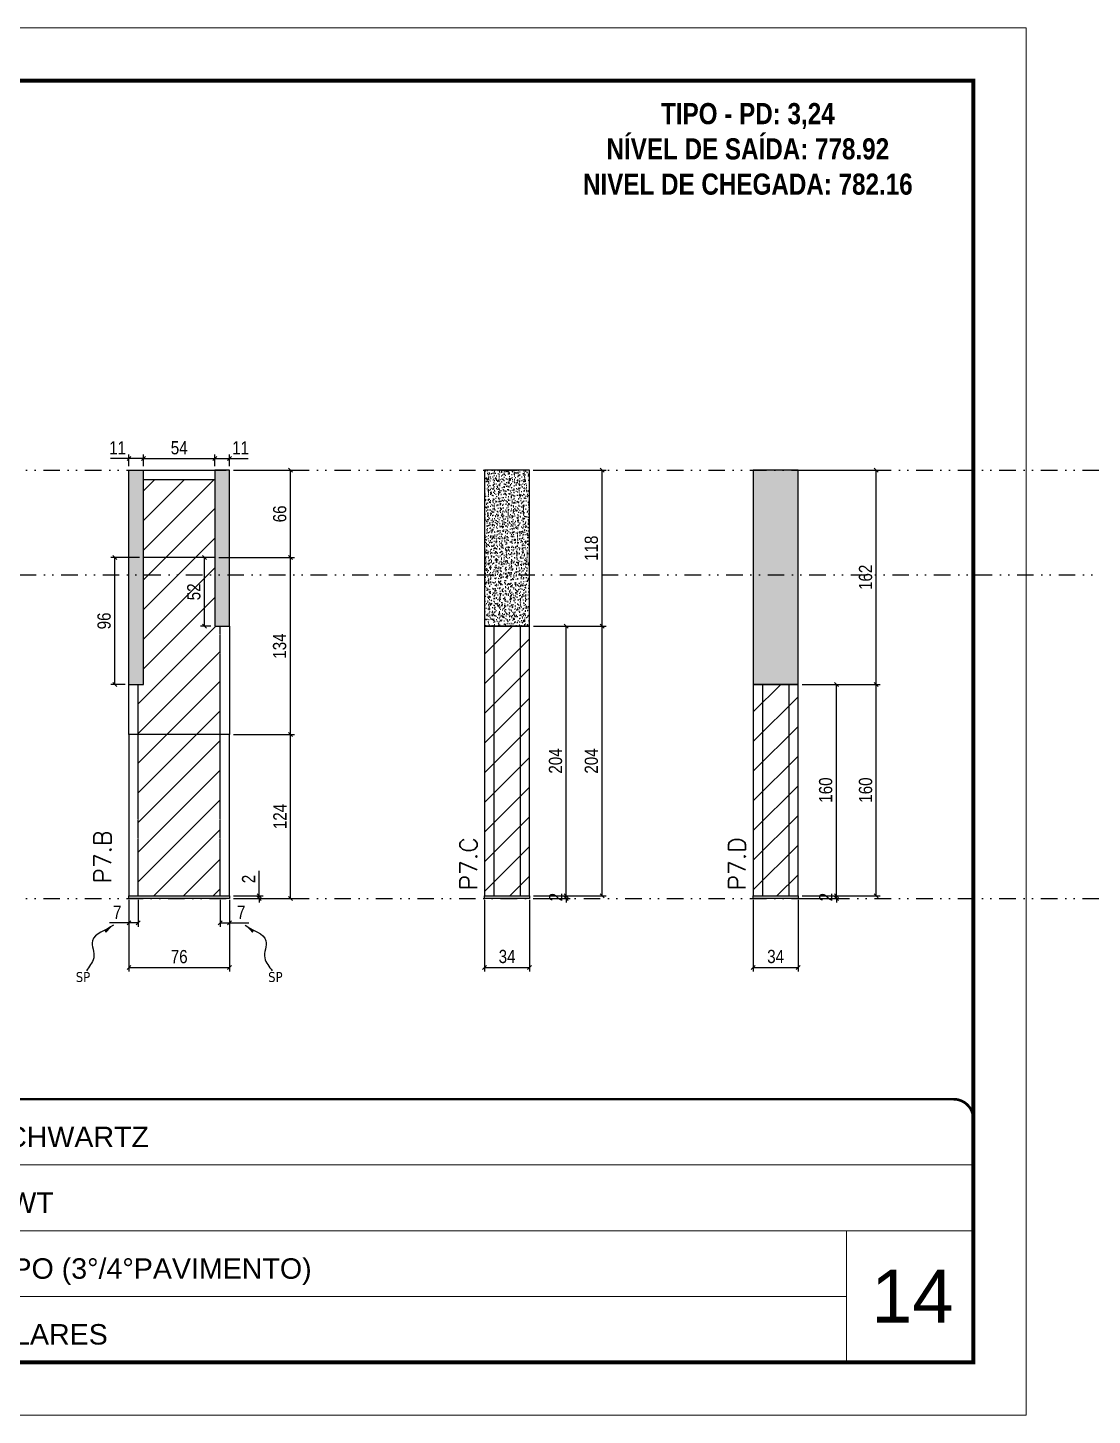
# Model space of a CAD drawing. Extents: x 13770 to 23315, y 867 to 16997.
# Drawn here: x 16714 to 17519, y 12353 to 13403 of the extents above; entities that cross this region are included whole.
import ezdxf

# ---------------------------------------------------------------- set-up
doc = ezdxf.new("R2010")
doc.units = 0
for name, pattern in [('CONTINUO', [0]), ('DASHED', [0.75, 0.5, -0.25]), ('DIVIDE2', [0.625, 0.25, -0.125, 0, -0.125, 0, -0.125]), ('HIDDEN', [0.375, 0.25, -0.125])]:
    doc.linetypes.add(name, pattern=pattern)
for name, color, linetype, lineweight in [('CARIMBO', 255, 'Continuous', 9), ('Folhas', 255, 'Continuous', 9), ('Hachura', 251, 'Continuous', 9), ('SARRAFO DE PRESSAO', 251, 'DASHED', 9), ('Texto Seção', 7, 'Continuous', 15)]:
    doc.layers.add(name, color=color, linetype=linetype, lineweight=lineweight)
for name, color, linetype in [('COTA', 241, 'Continuous'), ('NOMENCLATURA', 7, 'Continuous'), ('Nível', 160, 'Continuous'), ('Painéis', 200, 'Continuous'), ('SARR_2.2x7', 40, 'Continuous'), ('Sarrafo de Pressão', 42, 'HIDDEN'), ('texto', 7, 'Continuous')]:
    doc.layers.add(name, color=color, linetype=linetype)
doc.styles.add('ARIAL', font='arial.ttf')
doc.styles.add('COTA TECNICA', font='techl___.ttf', dxfattribs={"height": 10})
doc.styles.add('COTA TECNICA-50', font='techl___.ttf', dxfattribs={"height": 10})
doc.styles.add('REGUA-120', font='ROMANS.shx', dxfattribs={"height": 15})
doc.styles.add('ROMANC', font='techb___.ttf', dxfattribs={"height": 2.5})
doc.styles.get("Standard").update_dxf_attribs({"font": 'arial.ttf'})
doc.styles.add('Tecnologia', font='')
doc.styles.get('Tecnologia').set_extended_font_data('Forgotten Futurist')
doc.dimstyles.new('COTA PAINEL-50', dxfattribs={"dimtxt": 10, "dimasz": 3, "dimexe": 3, "dimexo": 3, "dimgap": 3, "dimtad": 1, "dimdec": 1, "dimzin": 12, "dimdsep": 46, "dimtxsty": 'COTA TECNICA-50', "dimblk1": 'OBLIQUE', "dimblk2": 'OBLIQUE', "dimsah": 1, "dimcen": 0.9, "dimclrd": 4, "dimclre": 4, "dimclrt": 240, "dimadec": 1, "dimazin": 3, "dimtfac": 1, "dimtdec": 1, "dimtmove": 0, "dimatfit": 3, "dimfxl": 1, "dimtolj": 1, "dimtzin": 12, "dimarcsym": 0})
doc.dimstyles.new('PAINEL', dxfattribs={"dimtxt": 10, "dimasz": 3, "dimexe": 3, "dimexo": 3, "dimgap": 3, "dimtad": 1, "dimdec": 1, "dimzin": 12, "dimdsep": 46, "dimtxsty": 'COTA TECNICA', "dimblk1": 'OBLIQUE', "dimblk2": 'OBLIQUE', "dimsah": 1, "dimcen": 0.9, "dimclrd": 4, "dimclre": 4, "dimclrt": 240, "dimadec": 1, "dimazin": 3, "dimtfac": 1, "dimtdec": 1, "dimtmove": 0, "dimatfit": 3, "dimfxl": 1, "dimtolj": 1, "dimtzin": 12, "dimarcsym": 0})
doc.dimstyles.get("Standard").update_dxf_attribs({"dimtxt": 0.18, "dimasz": 0.18, "dimexe": 0.18, "dimexo": 0.0625, "dimgap": 0.09, "dimtad": 0, "dimtih": 1, "dimtoh": 1, "dimdec": 4, "dimzin": 0, "dimdsep": 46, "dimtxsty": 'Standard', "dimcen": 0.09, "dimadec": 0, "dimazin": 0, "dimtfac": 1, "dimtdec": 4, "dimtofl": 0, "dimtmove": 0, "dimatfit": 3, "dimfxl": 1, "dimtolj": 1, "dimtzin": 0, "dimarcsym": 0})

# ---------------------------------------------------------------- blocks, each defined once
blk = doc.blocks.new('9999999999')
at = {"color": 30, "linetype": 'CONTINUO'}
for p, q in [((98564.6, 34230.2), (98564.6, 34429.4)), ((98564.6, 34379.6), (99584, 34379.6)), ((98564.6, 34329.8), (99488, 34329.8)), ((99584, 34329.8), (99488, 34329.8)), ((99488, 34329.8), (99488, 34230.2)), ((98564.6, 34280), (99488, 34280))]:
    blk.add_line(p, q, dxfattribs=at)
at = {"color": 30, "linetype": 'CONTINUO', "const_width": 2}
blk.add_lwpolyline([(99584, 34230.2), (99584, 34414.4, 0.414214), (99569, 34429.4), (98229, 34429.4, 0.414214), (98214, 34414.4), (98214, 34245.2, 0.414214), (98229, 34230.2), (99584, 34230.2)], format="xyb", dxfattribs=at)
at = {"layer": 'Folhas'}
blk.add_lwpolyline([(98139, 34190.2), (99624, 34190.2), (99624, 35240.2), (98139, 35240.2)], close=True, dxfattribs=at)
at = {"layer": 'Folhas', "color": 30, "const_width": 3}
blk.add_lwpolyline([(98214, 34230.2), (99584, 34230.2), (99584, 35200.2), (98214, 35200.2)], close=True, dxfattribs=at)
at = {"color": 7, "linetype": 'Continuous', "ltscale": 5, "style": 'ARIAL'}
for s, height, p in [('SCHWARTZ', 15.48, (98837.7, 34393.1)), ('GWT', 15.48, (98837.7, 34343.3)), ('TIPO (3°/4°PAVIMENTO)', 15.483, (98837.7, 34293.5)), ('NOVA SISTEMAS CONSTRUTIVOS', 11.059, (98263.2, 34267.2)), ('PILARES', 15.48, (98837.7, 34243.7))]:
    blk.add_text(s, height=height, dxfattribs=at).set_placement(p)
at = {"layer": 'Folhas', "color": 7, "style": 'Tecnologia', "width": 1.5}
for s, p in [('CLIENTE:', (98573.7, 34397.2)), ('OBRA:', (98573.7, 34347.3)), ('PAVIMENTO:', (98573.7, 34297.5)), ('PROJETO:', (98573.7, 34247.7))]:
    blk.add_text(s, height=14, dxfattribs=at).set_placement(p)
blk = doc.blocks.new('_Oblique')
at = {"color": 0, "linetype": 'ByBlock', "lineweight": -2}
blk.add_line((-0.5, -0.5), (0.5, 0.5), dxfattribs=at)
blk = doc.blocks.new('*D220')
at = {"layer": 'COTA', "color": 4, "lineweight": -2, "transparency": 16777216}
for p, q in [((16790.6, 12742.9), (16790.6, 12688.7)), ((16866.6, 12742.9), (16866.6, 12688.7)), ((16790.6, 12691.7), (16866.6, 12691.7))]:
    blk.add_line(p, q, dxfattribs=at)
at = {"layer": 'Defpoints', "color": 0, "transparency": 16777216}
for p in [(16790.6, 12745.9), (16866.6, 12745.9), (16866.6, 12691.7)]:
    blk.add_point(p, dxfattribs=at)
at = {"layer": 'COTA', "color": 4, "lineweight": -2, "transparency": 16777216, "xscale": 3, "yscale": 3, "zscale": 3, "rotation": 180}
blk.add_blockref('_Oblique', (16790.6, 12691.7), dxfattribs=at)
at = {"layer": 'COTA', "color": 4, "lineweight": -2, "transparency": 16777216, "xscale": 3, "yscale": 3, "zscale": 3}
blk.add_blockref('_Oblique', (16866.6, 12691.7), dxfattribs=at)
at = {"layer": 'COTA', "color": 240, "transparency": 16777216, "insert": (16828.6, 12699.8), "char_height": 10, "attachment_point": 5, "style": 'COTA TECNICA'}
blk.add_mtext('\\A1;76', dxfattribs=at)
blk = doc.blocks.new('*D221')
at = {"layer": 'COTA', "color": 4, "lineweight": -2, "transparency": 16777216}
for p, q in [((16869.6, 12867.9), (16915.8, 12867.9)), ((16912.8, 12743.9), (16912.8, 12867.9)), ((16869.6, 12743.9), (16915.8, 12743.9))]:
    blk.add_line(p, q, dxfattribs=at)
at = {"layer": 'Defpoints', "color": 0, "transparency": 16777216}
for p in [(16866.6, 12867.9), (16912.8, 12867.9), (16866.6, 12743.9)]:
    blk.add_point(p, dxfattribs=at)
at = {"layer": 'COTA', "color": 4, "lineweight": -2, "transparency": 16777216, "xscale": 3, "yscale": 3, "zscale": 3}
for p, rotation in [((16912.8, 12867.9), 90), ((16912.8, 12743.9), 270)]:
    blk.add_blockref('_Oblique', p, dxfattribs=dict(at, rotation=rotation))
at = {"layer": 'COTA', "color": 240, "transparency": 16777216, "insert": (16904.8, 12805.9), "char_height": 10, "attachment_point": 5, "rotation": 90, "style": 'COTA TECNICA-50'}
blk.add_mtext('\\A1;124', dxfattribs=at)
blk = doc.blocks.new('*D222')
at = {"layer": 'COTA', "color": 4, "lineweight": -2, "transparency": 16777216}
for p, q in [((16889.1, 12745.9), (16889.1, 12764.7)), ((16869.6, 12745.9), (16892.1, 12745.9)), ((16869.6, 12743.9), (16892.1, 12743.9)), ((16889.1, 12743.9), (16889.1, 12745.9)), ((16889.1, 12743.9), (16889.1, 12740.9))]:
    blk.add_line(p, q, dxfattribs=at)
at = {"layer": 'Defpoints', "color": 0, "transparency": 16777216}
for p in [(16866.6, 12745.9), (16866.6, 12743.9), (16889.1, 12743.9)]:
    blk.add_point(p, dxfattribs=at)
at = {"layer": 'COTA', "color": 4, "lineweight": -2, "transparency": 16777216, "xscale": 3, "yscale": 3, "zscale": 3}
for p, rotation in [((16889.1, 12745.9), 270), ((16889.1, 12743.9), 90)]:
    blk.add_blockref('_Oblique', p, dxfattribs=dict(at, rotation=rotation))
at = {"layer": 'COTA', "color": 240, "transparency": 16777216, "insert": (16881.1, 12758.6), "char_height": 10, "attachment_point": 5, "rotation": 90, "style": 'COTA TECNICA-50'}
blk.add_mtext('\\A1;2', dxfattribs=at)
blk = doc.blocks.new('*D218')
at = {"layer": 'COTA', "color": 4, "lineweight": -2, "transparency": 16777216}
for p, q in [((16790.6, 12740.9), (16790.6, 12722.4)), ((16797.6, 12742.9), (16797.6, 12722.4)), ((16790.6, 12725.4), (16775.9, 12725.4)), ((16797.6, 12725.4), (16790.6, 12725.4))]:
    blk.add_line(p, q, dxfattribs=at)
at = {"layer": 'Defpoints', "color": 0, "transparency": 16777216}
for p in [(16790.6, 12743.9), (16797.6, 12745.9), (16790.6, 12725.4)]:
    blk.add_point(p, dxfattribs=at)
at = {"layer": 'COTA', "color": 4, "lineweight": -2, "transparency": 16777216, "xscale": 3, "yscale": 3, "zscale": 3, "rotation": 180}
blk.add_blockref('_Oblique', (16790.6, 12725.4), dxfattribs=at)
at = {"layer": 'COTA', "color": 4, "lineweight": -2, "transparency": 16777216, "xscale": 3, "yscale": 3, "zscale": 3}
blk.add_blockref('_Oblique', (16797.6, 12725.4), dxfattribs=at)
at = {"layer": 'COTA', "color": 240, "transparency": 16777216, "insert": (16781.7, 12733.4), "char_height": 10, "attachment_point": 5, "style": 'COTA TECNICA-50'}
blk.add_mtext('\\A1;7', dxfattribs=at)
blk = doc.blocks.new('*D219')
at = {"layer": 'COTA', "color": 4, "lineweight": -2, "transparency": 16777216}
for p, q in [((16859.6, 12742.9), (16859.6, 12722.4)), ((16866.6, 12740.9), (16866.6, 12722.4)), ((16859.6, 12725.4), (16866.6, 12725.4)), ((16866.6, 12725.4), (16881.3, 12725.4))]:
    blk.add_line(p, q, dxfattribs=at)
at = {"layer": 'Defpoints', "color": 0, "transparency": 16777216}
for p in [(16859.6, 12745.9), (16866.6, 12743.9), (16866.6, 12725.4)]:
    blk.add_point(p, dxfattribs=at)
at = {"layer": 'COTA', "color": 4, "lineweight": -2, "transparency": 16777216, "xscale": 3, "yscale": 3, "zscale": 3, "rotation": 180}
blk.add_blockref('_Oblique', (16859.6, 12725.4), dxfattribs=at)
at = {"layer": 'COTA', "color": 4, "lineweight": -2, "transparency": 16777216, "xscale": 3, "yscale": 3, "zscale": 3}
blk.add_blockref('_Oblique', (16866.6, 12725.4), dxfattribs=at)
at = {"layer": 'COTA', "color": 240, "transparency": 16777216, "insert": (16875.5, 12733.4), "char_height": 10, "attachment_point": 5, "style": 'COTA TECNICA-50'}
blk.add_mtext('\\A1;7', dxfattribs=at)
blk = doc.blocks.new('*D223')
at = {"layer": 'COTA', "color": 4, "lineweight": -2, "transparency": 16777216}
for p, q in [((16858.6, 13001.9), (16915.8, 13001.9)), ((16912.8, 12867.9), (16912.8, 13001.9)), ((16869.6, 12867.9), (16915.8, 12867.9))]:
    blk.add_line(p, q, dxfattribs=at)
at = {"layer": 'Defpoints', "color": 0, "transparency": 16777216}
for p in [(16855.6, 13001.9), (16912.8, 13001.9), (16866.6, 12867.9)]:
    blk.add_point(p, dxfattribs=at)
at = {"layer": 'COTA', "color": 4, "lineweight": -2, "transparency": 16777216, "xscale": 3, "yscale": 3, "zscale": 3}
for p, rotation in [((16912.8, 13001.9), 90), ((16912.8, 12867.9), 270)]:
    blk.add_blockref('_Oblique', p, dxfattribs=dict(at, rotation=rotation))
at = {"layer": 'COTA', "color": 240, "transparency": 16777216, "insert": (16904.6, 12934.9), "char_height": 10, "attachment_point": 5, "rotation": 90, "style": 'COTA TECNICA'}
blk.add_mtext('\\A1;134', dxfattribs=at)
blk = doc.blocks.new('*D224')
at = {"layer": 'COTA', "color": 4, "lineweight": -2, "transparency": 16777216}
for p, q in [((16869.6, 13067.9), (16915.8, 13067.9)), ((16912.8, 13001.9), (16912.8, 13067.9)), ((16858.6, 13001.9), (16915.8, 13001.9))]:
    blk.add_line(p, q, dxfattribs=at)
at = {"layer": 'Defpoints', "color": 0, "transparency": 16777216}
for p in [(16866.6, 13067.9), (16912.8, 13067.9), (16855.6, 13001.9)]:
    blk.add_point(p, dxfattribs=at)
at = {"layer": 'COTA', "color": 4, "lineweight": -2, "transparency": 16777216, "xscale": 3, "yscale": 3, "zscale": 3}
for p, rotation in [((16912.8, 13067.9), 90), ((16912.8, 13001.9), 270)]:
    blk.add_blockref('_Oblique', p, dxfattribs=dict(at, rotation=rotation))
at = {"layer": 'COTA', "color": 240, "transparency": 16777216, "insert": (16904.7, 13034.9), "char_height": 10, "attachment_point": 5, "rotation": 90, "style": 'COTA TECNICA'}
blk.add_mtext('\\A1;66', dxfattribs=at)
blk = doc.blocks.new('*D225')
at = {"layer": 'COTA', "color": 4, "lineweight": -2, "transparency": 16777216}
for p, q in [((16790.6, 13076.8), (16776.5, 13076.8)), ((16790.6, 13070.9), (16790.6, 13079.8)), ((16801.6, 13076.8), (16790.6, 13076.8)), ((16801.6, 13070.9), (16801.6, 13079.8))]:
    blk.add_line(p, q, dxfattribs=at)
at = {"layer": 'Defpoints', "color": 0, "transparency": 16777216}
for p in [(16790.6, 13076.8), (16790.6, 13067.9), (16801.6, 13067.9)]:
    blk.add_point(p, dxfattribs=at)
at = {"layer": 'COTA', "color": 4, "lineweight": -2, "transparency": 16777216, "xscale": 3, "yscale": 3, "zscale": 3, "rotation": 180}
blk.add_blockref('_Oblique', (16790.6, 13076.8), dxfattribs=at)
at = {"layer": 'COTA', "color": 4, "lineweight": -2, "transparency": 16777216, "xscale": 3, "yscale": 3, "zscale": 3}
blk.add_blockref('_Oblique', (16801.6, 13076.8), dxfattribs=at)
at = {"layer": 'COTA', "color": 240, "transparency": 16777216, "insert": (16782, 13084.9), "char_height": 10, "attachment_point": 5, "style": 'COTA TECNICA'}
blk.add_mtext('\\A1;11', dxfattribs=at)
blk = doc.blocks.new('*D226')
at = {"layer": 'COTA', "color": 4, "lineweight": -2, "transparency": 16777216}
for p, q in [((16801.6, 13070.9), (16801.6, 13079.8)), ((16801.6, 13076.8), (16855.6, 13076.8)), ((16855.6, 13070.9), (16855.6, 13079.8))]:
    blk.add_line(p, q, dxfattribs=at)
at = {"layer": 'Defpoints', "color": 0, "transparency": 16777216}
for p in [(16855.6, 13076.8), (16801.6, 13067.9), (16855.6, 13067.9)]:
    blk.add_point(p, dxfattribs=at)
at = {"layer": 'COTA', "color": 4, "lineweight": -2, "transparency": 16777216, "xscale": 3, "yscale": 3, "zscale": 3, "rotation": 180}
blk.add_blockref('_Oblique', (16801.6, 13076.8), dxfattribs=at)
at = {"layer": 'COTA', "color": 4, "lineweight": -2, "transparency": 16777216, "xscale": 3, "yscale": 3, "zscale": 3}
blk.add_blockref('_Oblique', (16855.6, 13076.8), dxfattribs=at)
at = {"layer": 'COTA', "color": 240, "transparency": 16777216, "insert": (16828.6, 13084.9), "char_height": 10, "attachment_point": 5, "style": 'COTA TECNICA'}
blk.add_mtext('\\A1;54', dxfattribs=at)
blk = doc.blocks.new('*D227')
at = {"layer": 'COTA', "color": 4, "lineweight": -2, "transparency": 16777216}
for p, q in [((16855.6, 13070.9), (16855.6, 13079.8)), ((16855.6, 13076.8), (16866.6, 13076.8)), ((16866.6, 13070.9), (16866.6, 13079.8)), ((16866.6, 13076.8), (16880.7, 13076.8))]:
    blk.add_line(p, q, dxfattribs=at)
at = {"layer": 'Defpoints', "color": 0, "transparency": 16777216}
for p in [(16866.6, 13076.8), (16855.6, 13067.9), (16866.6, 13067.9)]:
    blk.add_point(p, dxfattribs=at)
at = {"layer": 'COTA', "color": 4, "lineweight": -2, "transparency": 16777216, "xscale": 3, "yscale": 3, "zscale": 3, "rotation": 180}
blk.add_blockref('_Oblique', (16855.6, 13076.8), dxfattribs=at)
at = {"layer": 'COTA', "color": 4, "lineweight": -2, "transparency": 16777216, "xscale": 3, "yscale": 3, "zscale": 3}
blk.add_blockref('_Oblique', (16866.6, 13076.8), dxfattribs=at)
at = {"layer": 'COTA', "color": 240, "transparency": 16777216, "insert": (16875.1, 13084.9), "char_height": 10, "attachment_point": 5, "style": 'COTA TECNICA'}
blk.add_mtext('\\A1;11', dxfattribs=at)
blk = doc.blocks.new('*D228')
at = {"layer": 'COTA', "color": 4, "lineweight": -2, "transparency": 16777216}
for p, q in [((16798.6, 13001.9), (16776.9, 13001.9)), ((16779.9, 12905.9), (16779.9, 13001.9)), ((16787.6, 12905.9), (16776.9, 12905.9))]:
    blk.add_line(p, q, dxfattribs=at)
at = {"layer": 'Defpoints', "color": 0, "transparency": 16777216}
for p in [(16779.9, 13001.9), (16801.6, 13001.9), (16790.6, 12905.9)]:
    blk.add_point(p, dxfattribs=at)
at = {"layer": 'COTA', "color": 4, "lineweight": -2, "transparency": 16777216, "xscale": 3, "yscale": 3, "zscale": 3}
for p, rotation in [((16779.9, 13001.9), 90), ((16779.9, 12905.9), 270)]:
    blk.add_blockref('_Oblique', p, dxfattribs=dict(at, rotation=rotation))
at = {"layer": 'COTA', "color": 240, "transparency": 16777216, "insert": (16771.8, 12953.9), "char_height": 10, "attachment_point": 5, "rotation": 90, "style": 'COTA TECNICA'}
blk.add_mtext('\\A1;96', dxfattribs=at)
blk = doc.blocks.new('*D229')
at = {"layer": 'COTA', "color": 4, "lineweight": -2, "transparency": 16777216}
for p, q in [((17059.7, 12742.9), (17059.7, 12688.7)), ((17093.7, 12742.9), (17093.7, 12688.7)), ((17059.7, 12691.7), (17093.7, 12691.7))]:
    blk.add_line(p, q, dxfattribs=at)
at = {"layer": 'Defpoints', "color": 0, "transparency": 16777216}
for p in [(17059.7, 12745.9), (17093.7, 12745.9), (17093.7, 12691.7)]:
    blk.add_point(p, dxfattribs=at)
at = {"layer": 'COTA', "color": 4, "lineweight": -2, "transparency": 16777216, "xscale": 3, "yscale": 3, "zscale": 3, "rotation": 180}
blk.add_blockref('_Oblique', (17059.7, 12691.7), dxfattribs=at)
at = {"layer": 'COTA', "color": 4, "lineweight": -2, "transparency": 16777216, "xscale": 3, "yscale": 3, "zscale": 3}
blk.add_blockref('_Oblique', (17093.7, 12691.7), dxfattribs=at)
at = {"layer": 'COTA', "color": 240, "transparency": 16777216, "insert": (17076.7, 12699.9), "char_height": 10, "attachment_point": 5, "style": 'COTA TECNICA'}
blk.add_mtext('\\A1;34', dxfattribs=at)
blk = doc.blocks.new('*D230')
at = {"layer": 'COTA', "color": 4, "lineweight": -2, "transparency": 16777216}
for p, q in [((17096.7, 12949.9), (17151.6, 12949.9)), ((17148.6, 12745.9), (17148.6, 12949.9)), ((17096.7, 12745.9), (17151.6, 12745.9))]:
    blk.add_line(p, q, dxfattribs=at)
at = {"layer": 'Defpoints', "color": 0, "transparency": 16777216}
for p in [(17093.7, 12949.9), (17148.6, 12949.9), (17093.7, 12745.9)]:
    blk.add_point(p, dxfattribs=at)
at = {"layer": 'COTA', "color": 4, "lineweight": -2, "transparency": 16777216, "xscale": 3, "yscale": 3, "zscale": 3}
for p, rotation in [((17148.6, 12949.9), 90), ((17148.6, 12745.9), 270)]:
    blk.add_blockref('_Oblique', p, dxfattribs=dict(at, rotation=rotation))
at = {"layer": 'COTA', "color": 240, "transparency": 16777216, "insert": (17140.5, 12847.9), "char_height": 10, "attachment_point": 5, "rotation": 90, "style": 'COTA TECNICA'}
blk.add_mtext('\\A1;204', dxfattribs=at)
blk = doc.blocks.new('*D231')
at = {"layer": 'COTA', "color": 4, "lineweight": -2, "transparency": 16777216}
for p, q in [((17121.5, 12745.9), (17121.5, 12748.9)), ((17096.7, 12745.9), (17124.5, 12745.9)), ((17096.7, 12743.9), (17124.5, 12743.9)), ((17121.5, 12743.9), (17121.5, 12745.9)), ((17121.5, 12743.9), (17121.5, 12740.9))]:
    blk.add_line(p, q, dxfattribs=at)
at = {"layer": 'Defpoints', "color": 0, "transparency": 16777216}
for p in [(17093.7, 12745.9), (17093.7, 12743.9), (17121.5, 12745.9)]:
    blk.add_point(p, dxfattribs=at)
at = {"layer": 'COTA', "color": 4, "lineweight": -2, "transparency": 16777216, "xscale": 3, "yscale": 3, "zscale": 3}
for p, rotation in [((17121.5, 12745.9), 270), ((17121.5, 12743.9), 90)]:
    blk.add_blockref('_Oblique', p, dxfattribs=dict(at, rotation=rotation))
at = {"layer": 'COTA', "color": 240, "transparency": 16777216, "insert": (17113.5, 12744.9), "char_height": 10, "attachment_point": 5, "rotation": 90, "style": 'COTA TECNICA-50'}
blk.add_mtext('\\A1;2', dxfattribs=at)
blk = doc.blocks.new('*D232')
at = {"layer": 'COTA', "color": 4, "lineweight": -2, "transparency": 16777216}
for p, q in [((17096.7, 13067.9), (17151.6, 13067.9)), ((17148.6, 12949.9), (17148.6, 13067.9)), ((17096.7, 12949.9), (17151.6, 12949.9))]:
    blk.add_line(p, q, dxfattribs=at)
at = {"layer": 'Defpoints', "color": 0, "transparency": 16777216}
for p in [(17093.7, 13067.9), (17148.6, 13067.9), (17093.7, 12949.9)]:
    blk.add_point(p, dxfattribs=at)
at = {"layer": 'COTA', "color": 4, "lineweight": -2, "transparency": 16777216, "xscale": 3, "yscale": 3, "zscale": 3}
for p, rotation in [((17148.6, 13067.9), 90), ((17148.6, 12949.9), 270)]:
    blk.add_blockref('_Oblique', p, dxfattribs=dict(at, rotation=rotation))
at = {"layer": 'COTA', "color": 240, "transparency": 16777216, "insert": (17140.5, 13008.9), "char_height": 10, "attachment_point": 5, "rotation": 90, "style": 'COTA TECNICA'}
blk.add_mtext('\\A1;118', dxfattribs=at)
blk = doc.blocks.new('*D233')
at = {"layer": 'COTA', "color": 4, "lineweight": -2, "transparency": 16777216}
for p, q in [((17096.7, 12949.9), (17124.5, 12949.9)), ((17121.5, 12745.9), (17121.5, 12949.9)), ((17096.7, 12745.9), (17124.5, 12745.9))]:
    blk.add_line(p, q, dxfattribs=at)
at = {"layer": 'Defpoints', "color": 0, "transparency": 16777216}
for p in [(17093.7, 12949.9), (17121.5, 12949.9), (17093.7, 12745.9)]:
    blk.add_point(p, dxfattribs=at)
at = {"layer": 'COTA', "color": 4, "lineweight": -2, "transparency": 16777216, "xscale": 3, "yscale": 3, "zscale": 3}
for p, rotation in [((17121.5, 12949.9), 90), ((17121.5, 12745.9), 270)]:
    blk.add_blockref('_Oblique', p, dxfattribs=dict(at, rotation=rotation))
at = {"layer": 'COTA', "color": 240, "transparency": 16777216, "insert": (17113.4, 12847.9), "char_height": 10, "attachment_point": 5, "rotation": 90, "style": 'COTA TECNICA'}
blk.add_mtext('\\A1;204', dxfattribs=at)
blk = doc.blocks.new('*D234')
at = {"layer": 'COTA', "color": 4, "lineweight": -2, "transparency": 16777216}
for p, q in [((17262.9, 12742.9), (17262.9, 12688.7)), ((17296.9, 12742.9), (17296.9, 12688.7)), ((17262.9, 12691.7), (17296.9, 12691.7))]:
    blk.add_line(p, q, dxfattribs=at)
at = {"layer": 'Defpoints', "color": 0, "transparency": 16777216}
for p in [(17262.9, 12745.9), (17296.9, 12745.9), (17296.9, 12691.7)]:
    blk.add_point(p, dxfattribs=at)
at = {"layer": 'COTA', "color": 4, "lineweight": -2, "transparency": 16777216, "xscale": 3, "yscale": 3, "zscale": 3, "rotation": 180}
blk.add_blockref('_Oblique', (17262.9, 12691.7), dxfattribs=at)
at = {"layer": 'COTA', "color": 4, "lineweight": -2, "transparency": 16777216, "xscale": 3, "yscale": 3, "zscale": 3}
blk.add_blockref('_Oblique', (17296.9, 12691.7), dxfattribs=at)
at = {"layer": 'COTA', "color": 240, "transparency": 16777216, "insert": (17279.9, 12699.9), "char_height": 10, "attachment_point": 5, "style": 'COTA TECNICA'}
blk.add_mtext('\\A1;34', dxfattribs=at)
blk = doc.blocks.new('*D235')
at = {"layer": 'COTA', "color": 4, "lineweight": -2, "transparency": 16777216}
for p, q in [((17299.9, 12905.9), (17359.1, 12905.9)), ((17356.1, 12745.9), (17356.1, 12905.9)), ((17299.9, 12745.9), (17359.1, 12745.9))]:
    blk.add_line(p, q, dxfattribs=at)
at = {"layer": 'Defpoints', "color": 0, "transparency": 16777216}
for p in [(17296.9, 12905.9), (17356.1, 12905.9), (17296.9, 12745.9)]:
    blk.add_point(p, dxfattribs=at)
at = {"layer": 'COTA', "color": 4, "lineweight": -2, "transparency": 16777216, "xscale": 3, "yscale": 3, "zscale": 3}
for p, rotation in [((17356.1, 12905.9), 90), ((17356.1, 12745.9), 270)]:
    blk.add_blockref('_Oblique', p, dxfattribs=dict(at, rotation=rotation))
at = {"layer": 'COTA', "color": 240, "transparency": 16777216, "insert": (17348, 12825.9), "char_height": 10, "attachment_point": 5, "rotation": 90, "style": 'COTA TECNICA'}
blk.add_mtext('\\A1;160', dxfattribs=at)
blk = doc.blocks.new('*D236')
at = {"layer": 'COTA', "color": 4, "lineweight": -2, "transparency": 16777216}
for p, q in [((17325.9, 12745.9), (17325.9, 12748.9)), ((17299.9, 12745.9), (17328.9, 12745.9)), ((17299.9, 12743.9), (17328.9, 12743.9)), ((17325.9, 12743.9), (17325.9, 12745.9)), ((17325.9, 12743.9), (17325.9, 12740.9))]:
    blk.add_line(p, q, dxfattribs=at)
at = {"layer": 'Defpoints', "color": 0, "transparency": 16777216}
for p in [(17296.9, 12745.9), (17296.9, 12743.9), (17325.9, 12745.9)]:
    blk.add_point(p, dxfattribs=at)
at = {"layer": 'COTA', "color": 4, "lineweight": -2, "transparency": 16777216, "xscale": 3, "yscale": 3, "zscale": 3}
for p, rotation in [((17325.9, 12745.9), 270), ((17325.9, 12743.9), 90)]:
    blk.add_blockref('_Oblique', p, dxfattribs=dict(at, rotation=rotation))
at = {"layer": 'COTA', "color": 240, "transparency": 16777216, "insert": (17317.9, 12744.9), "char_height": 10, "attachment_point": 5, "rotation": 90, "style": 'COTA TECNICA-50'}
blk.add_mtext('\\A1;2', dxfattribs=at)
blk = doc.blocks.new('*D237')
at = {"layer": 'COTA', "color": 4, "lineweight": -2, "transparency": 16777216}
for p, q in [((17299.9, 13067.9), (17359.1, 13067.9)), ((17356.1, 12905.9), (17356.1, 13067.9)), ((17299.9, 12905.9), (17359.1, 12905.9))]:
    blk.add_line(p, q, dxfattribs=at)
at = {"layer": 'Defpoints', "color": 0, "transparency": 16777216}
for p in [(17296.9, 13067.9), (17356.1, 13067.9), (17296.9, 12905.9)]:
    blk.add_point(p, dxfattribs=at)
at = {"layer": 'COTA', "color": 4, "lineweight": -2, "transparency": 16777216, "xscale": 3, "yscale": 3, "zscale": 3}
for p, rotation in [((17356.1, 13067.9), 90), ((17356.1, 12905.9), 270)]:
    blk.add_blockref('_Oblique', p, dxfattribs=dict(at, rotation=rotation))
at = {"layer": 'COTA', "color": 240, "transparency": 16777216, "insert": (17348, 12986.9), "char_height": 10, "attachment_point": 5, "rotation": 90, "style": 'COTA TECNICA'}
blk.add_mtext('\\A1;162', dxfattribs=at)
blk = doc.blocks.new('*D238')
at = {"layer": 'COTA', "color": 4, "lineweight": -2, "transparency": 16777216}
for p, q in [((17299.9, 12905.9), (17328.9, 12905.9)), ((17325.9, 12745.9), (17325.9, 12905.9)), ((17299.9, 12745.9), (17328.9, 12745.9))]:
    blk.add_line(p, q, dxfattribs=at)
at = {"layer": 'Defpoints', "color": 0, "transparency": 16777216}
for p in [(17296.9, 12905.9), (17325.9, 12905.9), (17296.9, 12745.9)]:
    blk.add_point(p, dxfattribs=at)
at = {"layer": 'COTA', "color": 4, "lineweight": -2, "transparency": 16777216, "xscale": 3, "yscale": 3, "zscale": 3}
for p, rotation in [((17325.9, 12905.9), 90), ((17325.9, 12745.9), 270)]:
    blk.add_blockref('_Oblique', p, dxfattribs=dict(at, rotation=rotation))
at = {"layer": 'COTA', "color": 240, "transparency": 16777216, "insert": (17317.8, 12825.9), "char_height": 10, "attachment_point": 5, "rotation": 90, "style": 'COTA TECNICA'}
blk.add_mtext('\\A1;160', dxfattribs=at)
blk = doc.blocks.new('*D626')
at = {"layer": 'COTA', "color": 4, "lineweight": -2, "transparency": 16777216}
for p, q in [((16852.6, 13001.9), (16844.8, 13001.9)), ((16847.8, 12949.9), (16847.8, 13001.9)), ((16852.6, 12949.9), (16844.8, 12949.9))]:
    blk.add_line(p, q, dxfattribs=at)
at = {"layer": 'Defpoints', "color": 0, "transparency": 16777216}
for p in [(16847.8, 13001.9), (16855.6, 13001.9), (16855.6, 12949.9)]:
    blk.add_point(p, dxfattribs=at)
at = {"layer": 'COTA', "color": 4, "lineweight": -2, "transparency": 16777216, "xscale": 3, "yscale": 3, "zscale": 3}
for p, rotation in [((16847.8, 13001.9), 90), ((16847.8, 12949.9), 270)]:
    blk.add_blockref('_Oblique', p, dxfattribs=dict(at, rotation=rotation))
at = {"layer": 'COTA', "color": 240, "transparency": 16777216, "insert": (16839.7, 12975.9), "char_height": 10, "attachment_point": 5, "rotation": 90, "style": 'COTA TECNICA'}
blk.add_mtext('\\A1;52', dxfattribs=at)

msp = doc.modelspace()

# ---------------------------------------------------------------- hatches: boundary and pattern name
at = {"layer": 'COTA'}
h = msp.add_hatch(dxfattribs=at)
h.set_pattern_fill('AR-CONC', color=256, scale=0.03)
h.set_pattern_definition([(50, (0, -110), (5.4655401, -0.4781726), [0.5715, -6.2865]), (355, (0, -110), (-1.0573026, 5.7317054), [0.4572, -5.0292175]), (100.451445, (0.4555, -110.04), (4.4082374, 5.2535326), [0.4857003, -5.3427073]), (46.1842, (0, -108.476), (8.1323712, -1.2612698), [0.85725, -9.42975]), (96.635558, (0.678, -108.581), (7.122124, 7.4227837), [0.7285507, -8.0140682]), (351.18415, (0, -108.476), (7.122124, 7.4227837), [0.685799, -7.543792]), (21, (0.762, -108.857), (4.5484317, -3.0679559), [0.5715, -6.2865]), (326, (0.762, -108.857), (1.8540609, 5.525639), [0.4572, -5.0292]), (71.451445, (1.141, -109.1127), (6.4024926, 2.4576831), [0.4857003, -5.3426981]), (37.5, (0, -110), (0.0926581, 2.53665117), [0, -4.96824, 0, -5.1054, 0, -5.04825]), (7.5, (0, -110), (2.00458988, 3.00541724), [0, -2.91084, 0, -4.85394, 0, -1.92405]), (327.5, (-1.6993, -110), (4.06771786, -0.17186232), [0, -1.905, 0, -5.9436, 0, -7.8867]), (317.5, (-2.4613, -110), (4.44387544, 0.76279473), [0, -2.4765, 0, -3.94716, 0, -5.6007])])
h.paths.add_polyline_path([(16790.59, 12988.88), (16801.59, 12988.88), (16801.59, 13067.88), (16790.59, 13067.88)])
h.paths.add_polyline_path([(16801.59, 12988.88), (16790.59, 12988.88), (16790.59, 12905.88), (16801.59, 12905.88)])
h.paths.add_polyline_path([(16866.59, 12988.88), (16855.59, 12988.88), (16855.59, 12949.88), (16866.59, 12949.88)])
h.paths.add_polyline_path([(16866.59, 13067.88), (16855.59, 13067.88), (16855.59, 12988.88), (16866.59, 12988.88)])
h = msp.add_hatch(dxfattribs=at)
h.set_pattern_fill('AR-CONC', color=256, scale=0.03)
h.set_pattern_definition([(50, (-10.8547, -2328.15), (5.4655401, -0.4781726), [0.5715, -6.2865]), (355, (-10.8547, -2328.15), (-1.0573026, 5.7317054), [0.4572, -5.0292175]), (100.451445, (-10.399, -2328.19), (4.4082374, 5.2535326), [0.4857003, -5.3427073]), (46.1842, (-10.855, -2326.626), (8.1323712, -1.2612698), [0.85725, -9.42975]), (96.635558, (-10.177, -2326.731), (7.122124, 7.4227837), [0.7285507, -8.0140682]), (351.18415, (-10.855, -2326.626), (7.122124, 7.4227837), [0.685799, -7.543792]), (21, (-10.0927, -2327.007), (4.5484317, -3.06795595), [0.5715, -6.2865]), (326, (-10.0927, -2327.007), (1.8540609, 5.525639), [0.4572, -5.0292]), (71.451445, (-9.7136, -2327.263), (6.4024926, 2.4576831), [0.4857003, -5.3426981]), (37.5, (-10.8547, -2328.1502), (0.0926581, 2.53665117), [0, -4.96824, 0, -5.1054, 0, -5.04825]), (7.5, (-10.8547, -2328.1502), (2.00458988, 3.00541724), [0, -2.91084, 0, -4.85394, 0, -1.92405]), (327.5, (-12.554, -2328.1502), (4.06771786, -0.17186232), [0, -1.905, 0, -5.9436, 0, -7.8867]), (317.5, (-13.316, -2328.1502), (4.44387544, 0.76279473), [0, -2.4765, 0, -3.94716, 0, -5.6007])])
h.paths.add_polyline_path([(17093.73, 13067.88), (17059.73, 13067.88), (17059.73, 12949.88), (17093.73, 12949.88)])
h = msp.add_hatch(dxfattribs=at)
h.set_pattern_fill('AR-CONC', color=256, scale=0.03)
h.set_pattern_definition([(50, (192.307, -2328.15), (5.4655401, -0.4781726), [0.5715, -6.2865]), (355, (192.307, -2328.15), (-1.0573026, 5.7317054), [0.4572, -5.0292175]), (100.451445, (192.7623, -2328.19), (4.4082374, 5.2535326), [0.4857003, -5.3427073]), (46.1842, (192.307, -2326.626), (8.1323712, -1.2612698), [0.85725, -9.42975]), (96.635558, (192.9845, -2326.731), (7.122124, 7.4227837), [0.7285507, -8.0140682]), (351.18415, (192.307, -2326.626), (7.122124, 7.4227837), [0.685799, -7.543792]), (21, (193.069, -2327.007), (4.5484317, -3.06795595), [0.5715, -6.2865]), (326, (193.069, -2327.007), (1.8540609, 5.525639), [0.4572, -5.0292]), (71.451445, (193.448, -2327.263), (6.4024926, 2.4576831), [0.4857003, -5.3426981]), (37.5, (192.3068, -2328.1502), (0.0926581, 2.53665117), [0, -4.96824, 0, -5.1054, 0, -5.04825]), (7.5, (192.3068, -2328.1502), (2.00458988, 3.00541724), [0, -2.91084, 0, -4.85394, 0, -1.92405]), (327.5, (190.6076, -2328.1502), (4.06771786, -0.17186232), [0, -1.905, 0, -5.9436, 0, -7.8867]), (317.5, (189.8456, -2328.1502), (4.44387544, 0.76279473), [0, -2.4765, 0, -3.94716, 0, -5.6007])])
h.paths.add_polyline_path([(17296.89, 13067.88), (17262.89, 13067.88), (17262.89, 12905.88), (17296.89, 12905.88)])
at = {"layer": 'Hachura', "linetype": 'ByBlock'}
h = msp.add_hatch(dxfattribs=at)
h.set_pattern_fill('ANSI31', color=256, scale=5)
h.paths.add_polyline_path([(16801.59, 13060.88), (16801.59, 13001.88), (16855.59, 13001.88), (16855.59, 13060.88)])
h.paths.add_polyline_path([(16801.59, 13001.88), (16801.59, 12988.88), (16855.59, 12988.88), (16855.59, 13001.88)])
h.paths.add_polyline_path([(16801.59, 12905.88), (16797.59, 12905.88), (16797.59, 12867.88), (16859.59, 12867.88), (16859.59, 12949.88), (16855.59, 12949.88), (16855.59, 12988.88), (16801.59, 12988.88)])
h.paths.add_polyline_path([(16797.59, 12867.88), (16797.59, 12745.88), (16859.59, 12745.88), (16859.59, 12867.88)])
h = msp.add_hatch(dxfattribs=at)
h.set_pattern_fill('ANSI31', color=256, scale=5)
h.paths.add_polyline_path([(17066.73, 12949.88), (17059.73, 12949.88), (17059.73, 12745.88), (17066.73, 12745.88)])
h.paths.add_polyline_path([(17066.73, 12745.88), (17086.73, 12745.88), (17086.73, 12949.88), (17066.73, 12949.88)])
h.paths.add_polyline_path([(17086.73, 12745.88), (17093.73, 12745.88), (17093.73, 12949.88), (17086.73, 12949.88)])
h = msp.add_hatch(dxfattribs=at)
h.set_pattern_fill('ANSI31', color=256, scale=5)
h.paths.add_polyline_path([(17262.89, 12745.88), (17269.89, 12745.88), (17269.89, 12905.88), (17262.89, 12905.88)])
h.paths.add_polyline_path([(17269.89, 12745.88), (17289.89, 12745.88), (17289.89, 12905.88), (17269.89, 12905.88)])
h.paths.add_polyline_path([(17296.89, 12905.88), (17289.89, 12905.88), (17289.89, 12745.88), (17296.89, 12745.88)])

# ---------------------------------------------------------------- linework, layer by layer
at = {"layer": 'COTA'}
for p, q in [((16790.59, 12905.88), (16790.59, 13067.88)), ((16790.59, 13067.88), (16801.59, 13067.88)), ((16866.59, 13067.88), (16855.59, 13067.88)), ((16866.59, 12949.88), (16866.59, 13067.88))]:
    msp.add_line(p, q, dxfattribs=at)
at = {"layer": 'COTA', "linetype": 'ByBlock'}
for points in [[(17059.73, 12949.88), (17093.73, 12949.88), (17093.73, 13067.88), (17059.73, 13067.88)], [(17262.89, 12905.88), (17296.89, 12905.88), (17296.89, 13067.88), (17262.89, 13067.88)]]:
    msp.add_lwpolyline(points, close=True, dxfattribs=at)
at = {"layer": 'Nível', "color": 4, "linetype": 'DIVIDE2', "ltscale": 50}
for p, q in [((13769.54, 13067.88), (21112.79, 13067.88)), ((15984.5, 12988.88), (21112.79, 12988.88)), ((13769.54, 12743.88), (21112.79, 12743.88))]:
    msp.add_line(p, q, dxfattribs=at)
at = {"layer": 'Painéis'}
for p, q in [((16801.59, 13067.88), (16855.59, 13067.88)), ((16801.59, 12905.88), (16801.59, 13067.88)), ((16855.59, 13067.88), (16855.59, 12949.88)), ((16855.59, 13001.88), (16801.59, 13001.88)), ((16855.59, 12949.88), (16866.59, 12949.88)), ((16866.59, 12949.88), (16866.59, 12867.88)), ((16790.59, 12867.88), (16790.59, 12905.88)), ((16790.59, 12905.88), (16801.59, 12905.88))]:
    msp.add_line(p, q, dxfattribs=at)
for points in [[(17059.73, 12745.88), (17093.73, 12745.88), (17093.73, 12949.88), (17059.73, 12949.88)], [(17262.89, 12745.88), (17296.89, 12745.88), (17296.89, 12905.88), (17262.89, 12905.88)], [(16790.59, 12745.88), (16866.59, 12745.88), (16866.59, 12867.88), (16790.59, 12867.88)], [(16790.59, 12745.88), (16866.59, 12745.88), (16866.59, 12743.88), (16790.59, 12743.88)], [(17059.73, 12745.88), (17093.73, 12745.88), (17093.73, 12743.88), (17059.73, 12743.88)], [(17262.89, 12745.88), (17296.89, 12745.88), (17296.89, 12743.88), (17262.89, 12743.88)]]:
    msp.add_lwpolyline(points, close=True, dxfattribs=at)
at = {"layer": 'SARR_2.2x7', "linetype": 'ByBlock'}
msp.add_line((16801.59, 13060.88), (16855.59, 13060.88), dxfattribs=at)
at = {"layer": 'SARR_2.2x7'}
for p, q in [((17066.73, 12949.88), (17066.73, 12745.88)), ((17086.73, 12949.88), (17086.73, 12745.88)), ((17269.89, 12905.88), (17269.89, 12745.88)), ((17289.89, 12905.88), (17289.89, 12745.88))]:
    msp.add_line(p, q, dxfattribs=at)
at = {"layer": 'Sarrafo de Pressão'}
for p, q in [((16859.59, 12867.88), (16859.59, 12949.88)), ((16797.59, 12867.88), (16797.59, 12905.88)), ((16797.59, 12745.88), (16797.59, 12867.88)), ((16859.59, 12745.88), (16859.59, 12867.88))]:
    msp.add_line(p, q, dxfattribs=at)

# ---------------------------------------------------------------- block references
at = {"layer": 'SARRAFO DE PRESSAO', "color": 6, "linetype": 'ByBlock'}
msp.add_blockref('9999999999', (-82154.48, -21837.41), dxfattribs=at)

# ---------------------------------------------------------------- texts
at = {"layer": 'CARIMBO', "style": 'ARIAL'}
msp.add_text('14', height=40, dxfattribs=at).set_placement((17352.36, 12422.94))
at = {"layer": 'NOMENCLATURA', "color": 2, "insert": (17258.88, 13345.82), "char_height": 16, "attachment_point": 2, "style": 'ROMANC'}
msp.add_mtext_dynamic_manual_height_columns('TIPO - PD: 3,24\\PNÍVEL DE SAÍDA: 778.92\\PNIVEL DE CHEGADA: 782.16', width=376.0554, gutter_width=1, heights=[0], dxfattribs=at)
at = {"layer": 'texto', "color": 0, "char_height": 7.5, "attachment_point": 5}
for insert in [(16755.81, 12684.39), (16901.37, 12684.39)]:
    msp.add_mtext('{\\fTahoma|b0|i0|c0|p34;\\C4;SP}', dxfattribs=dict(at, insert=insert))
at = {"layer": 'Texto Seção', "char_height": 13, "width": 285.3299, "rotation": 90, "style": 'REGUA-120'}
for s, insert, attachment_point in [('P7.B', (16777.12, 12755.13), 7), ('P7.C', (17041.05, 12750.02), 1), ('P7.D', (17244.21, 12750.02), 1)]:
    msp.add_mtext(s, dxfattribs=dict(at, insert=insert, attachment_point=attachment_point))

# ---------------------------------------------------------------- dimensions: what is measured, and where the dimension line sits
at = {"layer": 'COTA'}
for base, p1, p2, dimstyle, picture, middle in [((16790.59, 13076.8), (16801.59, 13067.88), (16790.59, 13067.88), 'PAINEL', '*D225', (16782.05, 13084.86)), ((16855.59, 13076.8), (16801.59, 13067.88), (16855.59, 13067.88), 'PAINEL', '*D226', (16828.59, 13084.91)), ((16866.59, 13076.8), (16855.59, 13067.88), (16866.59, 13067.88), 'PAINEL', '*D227', (16875.13, 13084.86)), ((16866.59, 12725.37), (16859.59, 12745.88), (16866.59, 12743.88), 'COTA PAINEL-50', '*D219', (16875.46, 12733.44))]:
    dim = msp.add_linear_dim(base=base, p1=p1, p2=p2, dimstyle=dimstyle, dxfattribs=at)
    dim.commit()
    dim.dimension.update_dxf_attribs({"geometry": picture, "text_midpoint": middle})
for base, p1, p2, override, picture, middle in [((16912.83, 13067.88), (16855.59, 13001.88), (16866.59, 13067.88), {"dimtmove": 1}, '*D224', (16904.73, 13034.88)), ((17148.62, 12949.88), (17093.73, 12745.88), (17093.73, 12949.88), {"dimarcsym": 2}, '*D230', (17140.52, 12847.88)), ((17356.07, 12905.88), (17296.89, 12745.88), (17296.89, 12905.88), {"dimarcsym": 2}, '*D235', (17347.97, 12825.88))]:
    dim = msp.add_linear_dim(base=base, p1=p1, p2=p2, angle=90, dimstyle='PAINEL', override=override, dxfattribs=at)
    dim.commit()
    dim.dimension.update_dxf_attribs({"geometry": picture, "text_midpoint": middle})
for base, p1, p2, angle, dimstyle, picture, middle in [((17148.62, 13067.88), (17093.73, 12949.88), (17093.73, 13067.88), 90, 'PAINEL', '*D232', (17140.52, 13008.88)), ((17356.07, 13067.88), (17296.89, 12905.88), (17296.89, 13067.88), 90, 'PAINEL', '*D237', (17347.97, 12986.88)), ((16779.93, 13001.88), (16790.59, 12905.88), (16801.59, 13001.88), 90, 'PAINEL', '*D228', (16771.8, 12953.88)), ((16847.81, 13001.88), (16855.59, 12949.88), (16855.59, 13001.88), 90, 'PAINEL', '*D626', (16839.7, 12975.88)), ((16912.83, 13001.88), (16866.59, 12867.88), (16855.59, 13001.88), 90, 'PAINEL', '*D223', (16904.61, 12934.88)), ((17121.52, 12949.88), (17093.73, 12745.88), (17093.73, 12949.88), 90, 'PAINEL', '*D233', (17113.42, 12847.88)), ((17325.92, 12905.88), (17296.89, 12745.88), (17296.89, 12905.88), 90, 'PAINEL', '*D238', (17317.82, 12825.88)), ((16912.83, 12867.88), (16866.59, 12743.88), (16866.59, 12867.88), 90, 'COTA PAINEL-50', '*D221', (16904.76, 12805.88)), ((16790.59, 12725.37), (16797.59, 12745.88), (16790.59, 12743.88), 180, 'COTA PAINEL-50', '*D218', (16781.73, 12733.44))]:
    dim = msp.add_linear_dim(base=base, p1=p1, p2=p2, angle=angle, dimstyle=dimstyle, dxfattribs=at)
    dim.commit()
    dim.dimension.update_dxf_attribs({"geometry": picture, "text_midpoint": middle})
for base, p1, p2, picture, middle in [((16889.12, 12743.88), (16866.59, 12745.88), (16866.59, 12743.88), '*D222', (16889.12, 12758.62)), ((17121.52, 12745.88), (17093.73, 12743.88), (17093.73, 12745.88), '*D231', (17121.52, 12744.88)), ((17325.92, 12745.88), (17296.89, 12743.88), (17296.89, 12745.88), '*D236', (17325.92, 12744.88))]:
    dim = msp.add_linear_dim(base=base, p1=p1, p2=p2, angle=90, dimstyle='COTA PAINEL-50', dxfattribs=at)
    dim.commit()
    dim.dimension.update_dxf_attribs({"geometry": picture, "text_midpoint": middle, "dimtype": 160})
for base, p1, p2, picture, middle in [((16866.59, 12691.7), (16790.59, 12745.88), (16866.59, 12745.88), '*D220', (16828.59, 12699.8)), ((17093.73, 12691.7), (17059.73, 12745.88), (17093.73, 12745.88), '*D229', (17076.73, 12699.92)), ((17296.89, 12691.7), (17262.89, 12745.88), (17296.89, 12745.88), '*D234', (17279.89, 12699.92))]:
    dim = msp.add_linear_dim(base=base, p1=p1, p2=p2, dimstyle='PAINEL', override={"dimarcsym": 2}, dxfattribs=at)
    dim.commit()
    dim.dimension.update_dxf_attribs({"geometry": picture, "text_midpoint": middle})

# ---------------------------------------------------------------- leaders
at = {"layer": 'COTA', "path_type": 1}
for points in [[(16778.76, 12723.7), (16762.98, 12711.86), (16763.9, 12698.86), (16758.35, 12689.07)], [(16878.42, 12723.7), (16894.21, 12711.86), (16893.28, 12698.86), (16898.83, 12689.07)]]:
    msp.add_leader(points, dimstyle='Standard', override={"dimasz": 8}, dxfattribs=at)

doc.saveas('drawing.dxf')
